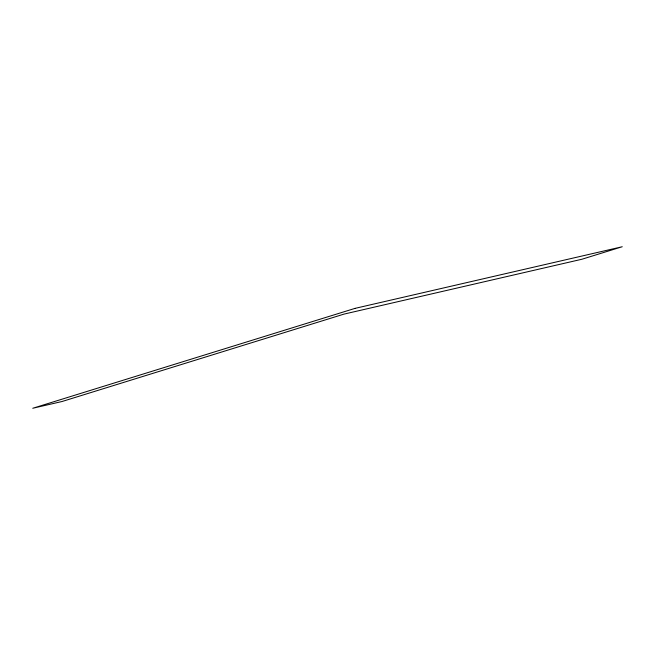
<?xml version="1.0" encoding="UTF-8"?>
<svg xmlns="http://www.w3.org/2000/svg" width="655" height="655" viewBox="0 0 655 655"><rect width="100%" height="100%" fill="white"/><g stroke="black" fill="none" stroke-linecap="round" stroke-linejoin="round"><path stroke-width="0.98" d="M355.002 308.382L32.75 408.261L62.012 401.515L343.94 314.13L581.918 259.241L622.25 246.739L355.002 308.382"/></g></svg>
